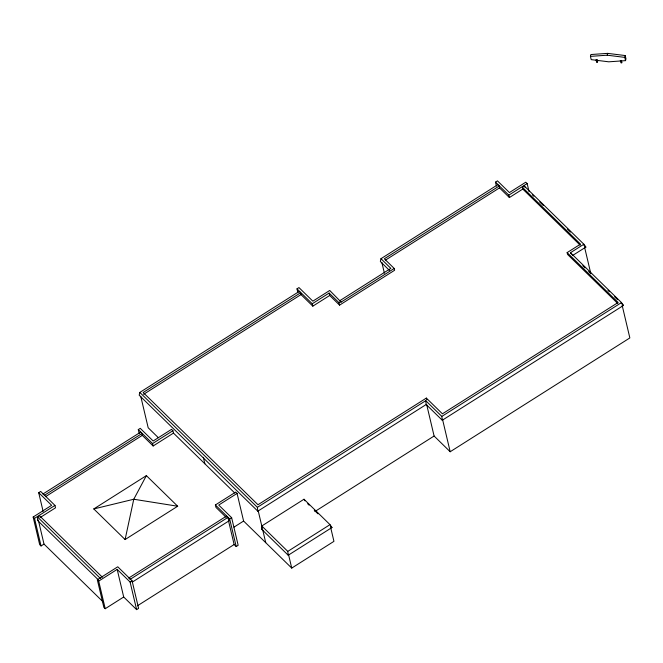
<?xml version="1.0" encoding="UTF-8"?>
<svg xmlns="http://www.w3.org/2000/svg" width="663" height="663" viewBox="0 0 663 663"><rect width="100%" height="100%" fill="white"/><g stroke="black" fill="none" stroke-linecap="round" stroke-linejoin="round"><path stroke-width="0.99" d="M98.107 579.628L37.526 520.405L37.625 517.09L39.598 515.839L102.392 577.233M261.694 529.298L261.794 525.983L304.002 499.239L330 524.648L331.972 527.516L288.223 555.238L261.694 529.298L262.457 528.817M125.1 539.541L133.769 499.247L146.374 475.628L177.676 506.234L125.1 539.541L93.798 508.935L146.374 475.628M590.435 56.372L590.857 54.532L607.631 53.372L625.192 55.551L625.963 58.808L625.54 60.64L608.775 61.816L591.205 59.629L590.435 56.372L607.209 55.203L624.77 57.383L625.54 60.64M596.592 62.049L596.75 61.361L597.628 61.386L597.471 62.073L596.592 62.049L596.029 59.653M607.209 55.203L607.631 53.372M620.336 60.457L620.883 62.761L621.761 62.794L621.538 60.507M624.77 57.383L625.192 55.551M312.82 306.157L312.256 303.762L329.13 293.071L329.702 295.466L312.82 306.157L301.002 294.596L300.571 292.797L299.195 291.455L139.827 392.421L139.189 395.206L257.824 511.181L426.185 404.521L425.745 400.676L257.385 507.336L257.824 511.181M572.459 255.578L585.852 247.1L583.871 244.233L524.325 186.021L522.361 187.273L522.784 189.063L509.391 197.549L499.504 187.886L499.082 186.088L497.698 184.745L380.976 258.694L380.338 261.479L389.512 270.454M297.927 292.831L296.991 288.836L298.955 287.585L312.845 301.159L329.726 290.469L341.13 302.079L394.212 268.457L384.325 258.794L499.082 186.088M300.571 292.797L143.175 392.513L257.973 504.742L426.342 398.082L442.428 413.811L618.148 302.485L567.13 252.611L580.523 244.133L522.361 187.273M143.598 394.311L301.002 294.596M496.438 186.121L495.493 182.126L497.465 180.875L509.416 192.56L525.767 182.201L527.143 183.552L529.033 191.532M385.617 260.037L499.504 187.886M43.128 511.413L38.703 492.684L40.675 491.432L54.971 505.413L55.535 507.808L40.02 517.637M139.213 433.544L138.277 429.599L140.249 428.348L153.17 440.978L171.526 429.351L172.902 430.701L173.466 433.096L234.801 493.057M394.212 268.457L394.634 270.247L339.58 305.129L339.017 302.726L340.989 301.483M509.391 197.549L508.819 195.154L527.143 183.552M42.88 494.051L140.49 432.218L141.865 433.569L142.288 435.359L153.145 445.975L173.466 433.096M44.255 495.402L141.865 433.569M45.556 496.645L142.288 435.359M38.529 520.927L44.007 544.091L41.056 545.964L39.672 544.621L33.15 517.016L51.623 505.314L38.703 492.684M41.056 545.964L34.526 518.367L54.971 505.413M153.145 445.975L152.573 443.58L172.902 430.701M37.526 520.405L38.297 519.916M571.465 254.144L570.478 252.711L583.871 244.233M105.226 608.709L103.851 607.358L97.32 579.752L117.765 566.799L132.07 580.78L138.592 608.385L136.619 609.629L123.699 596.998L117.177 569.393L98.704 581.103L105.226 608.709L123.699 596.998M226.066 517.264L215.939 507.361L215.376 504.966L235.696 492.087L237.072 493.438L243.603 521.043L291.728 568.092L333.945 541.348L330.663 527.483M237.072 493.438L218.724 505.065L231.644 517.695L238.166 545.301L236.194 546.544L234.13 544.53L228.412 520.347L228.95 520.878L132.219 582.155M227.749 517.521L130.139 579.354L128.763 578.012L226.365 516.17L227.749 517.521L228.95 520.878M136.619 609.629L130.097 582.023L132.07 580.78M236.194 546.544L229.671 518.947L231.644 517.695M233.989 527.135L243.603 521.043M137.398 605.808L234.13 544.53M442.271 420.251L441.831 416.405L621.496 302.585L623.469 305.452L442.271 420.251L426.185 404.521M314.908 511.529L434.099 436.022L426.649 404.496M288.223 555.238L287.783 551.392L330 524.648M434.099 436.022L450.185 451.743L629.85 337.931L622.167 305.411M93.798 508.935L133.769 499.247L177.676 506.234M532.364 194.806L533.831 196.24M539.69 201.975L543.353 205.555M567.528 229.191L570.462 232.058M583.655 244.945L585.852 247.1M522.784 189.063L580.216 245.211M570.478 252.711L621.496 302.585M582.81 265.697L585.023 267.869M588.719 271.482L590.94 273.653M607.946 290.278L609.421 291.72M614.601 296.784L617.56 299.668M621.256 303.281L623.469 305.452M495.493 182.126L508.819 195.154M617.833 303.563L567.553 254.41L567.13 252.611M380.976 258.694L390.863 268.358L339.754 300.737L341.13 302.079M329.13 293.071L339.017 302.726M329.702 295.466L339.58 305.129M425.745 400.676L441.831 416.405M296.991 288.836L312.256 303.762M307.657 503.747L309.132 505.181M314.287 510.228L317.975 513.833M330.497 526.074L331.972 527.516M139.827 392.421L257.385 507.336M261.794 525.983L287.783 551.392M158.374 437.729L148.18 427.759L140.73 396.234M138.277 429.599L152.573 443.58M215.376 504.966L229.671 518.947M117.177 569.393L130.097 582.023M37.625 517.09L100.42 578.476M33.15 517.016L34.526 518.367M97.32 579.752L98.704 581.103M44.007 544.091L103.113 601.871M524.325 186.021L525.287 187.579M304.002 499.239L304.963 500.805M621.198 60.391L621.761 62.794M597.264 59.844L597.628 61.386M596.924 59.761L597.471 62.073M584.542 247.059L590.832 273.662M442.503 419.231L450.185 451.743M426.342 398.082L426.765 399.88M381.871 262.498L384.407 273.231M288.455 554.227L291.728 568.092M258.288 511.156L262.233 527.872M262.697 529.803L265.739 542.682M203.35 457.404L204.867 463.793"/></g></svg>
